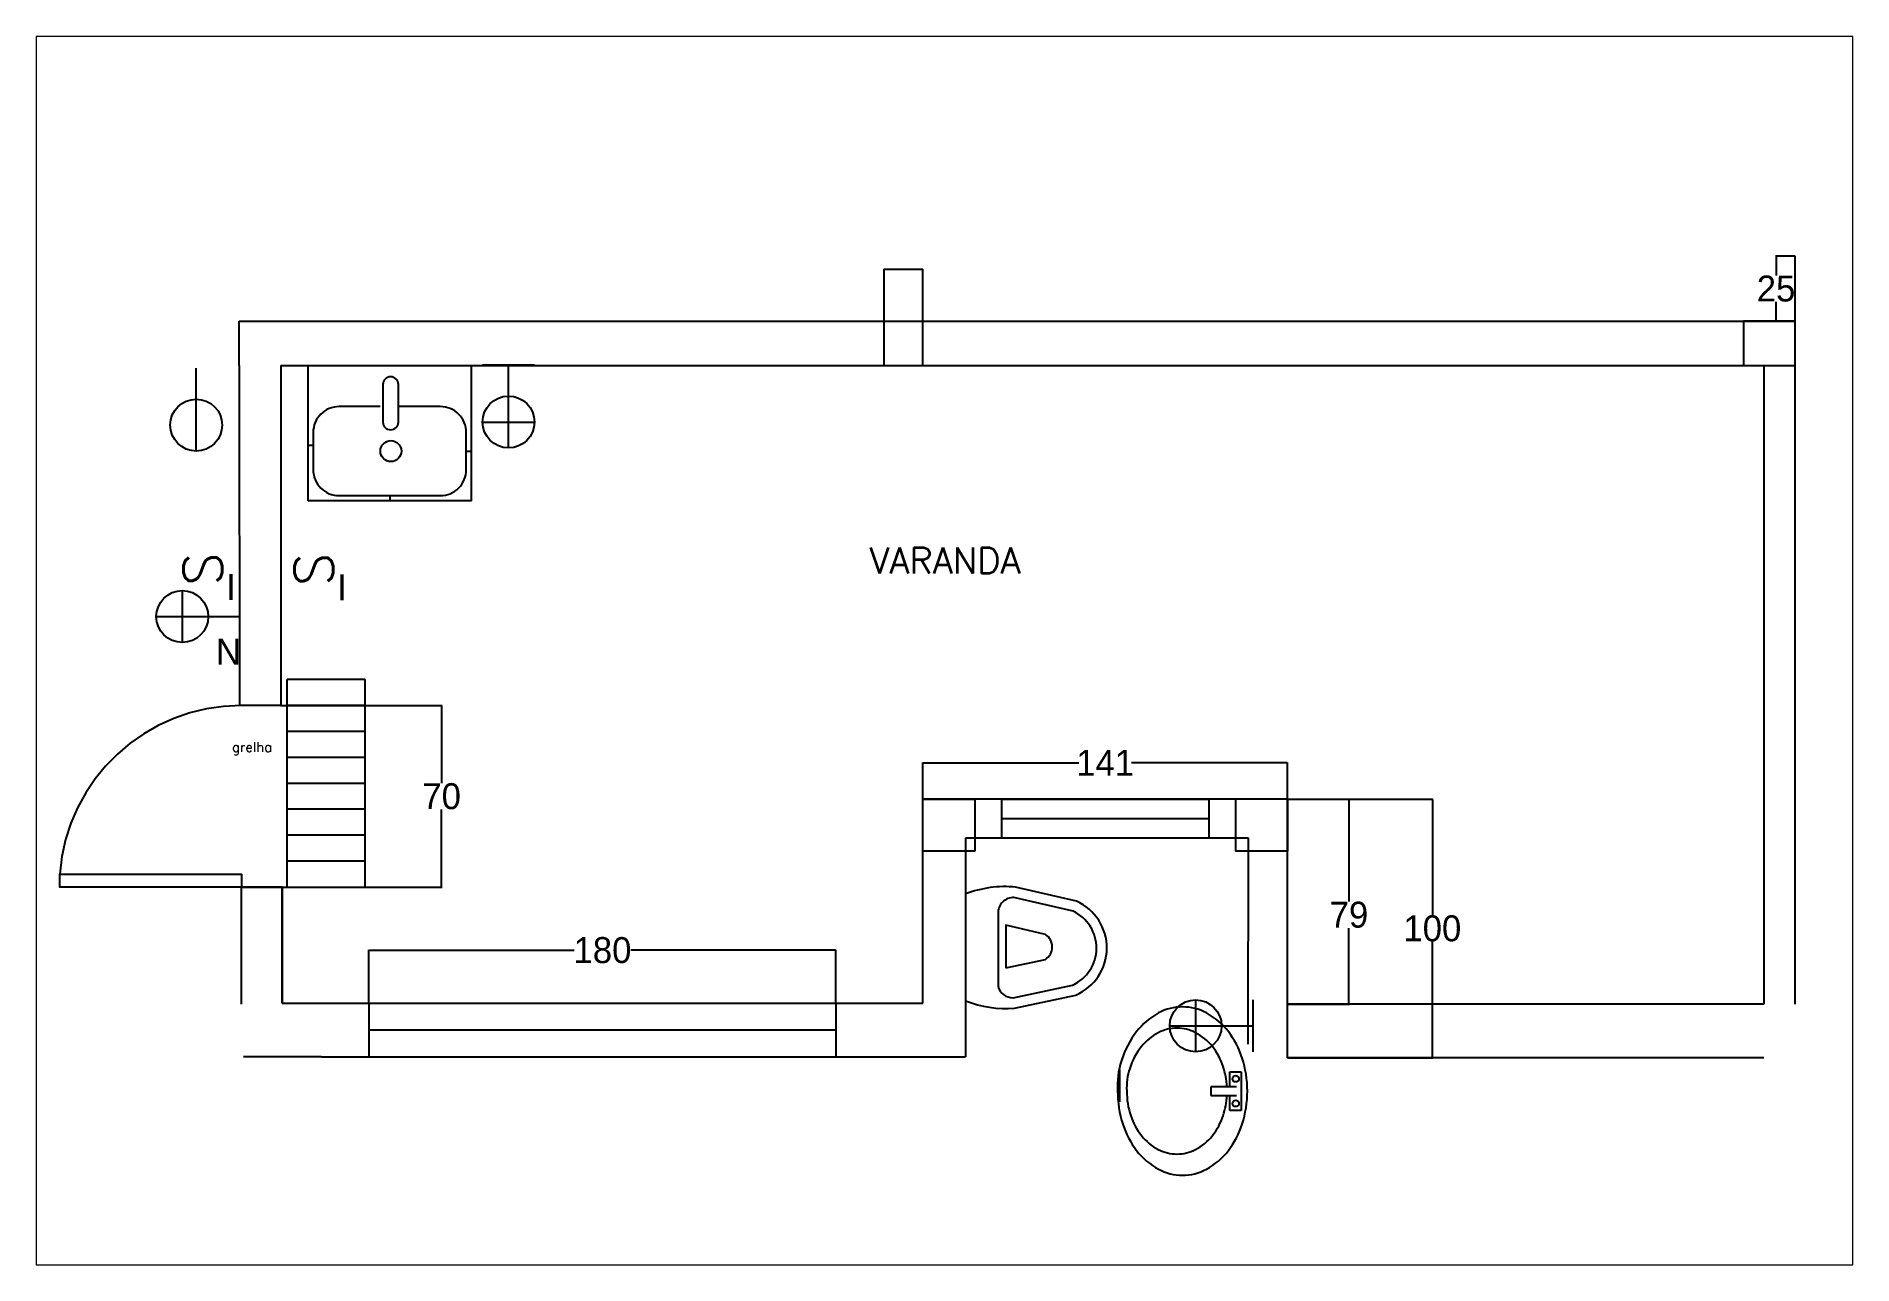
# Paper-space layout 'Layout2' of a CAD drawing. Header units: inches. Extents: x 0 to 11.1, y 0.1 to 7.6.
# The model-space entities are those that its viewports show. They can reach past a viewport. Long polylines and large blocks are cut down to what shows.
import ezdxf
from ezdxf.enums import TextEntityAlignment as Align

# ---------------------------------------------------------------- set-up
doc = ezdxf.new("R2010")
doc.units = ezdxf.units.IN
doc.header["$MEASUREMENT"] = 0
doc.linetypes.add('DASHED2', pattern=[0.375, 0.25, -0.125])
for name, color, linetype in [('2-MATERIAIS', 230, 'Continuous'), ('AMPLIACAO', 1, 'Continuous'), ('COTACAO', 230, 'Continuous'), ('COTAS-TEXTOS', 1, 'Continuous'), ('ELET-PONTOS', 5, 'Continuous'), ('ELETRICA-COMAND', 230, 'Continuous'), ('FEATURES', 1, 'Continuous'), ('PORTAS', 1, 'Continuous')]:
    doc.layers.add(name, color=color, linetype=linetype)
doc.styles.add('ROMANS', font='romans')
doc.dimstyles.new('Copy of Standard', dxfattribs={"dimtxt": 10.0005, "dimasz": 0.18, "dimexe": 0.18, "dimexo": 0.0625, "dimgap": 0.09, "dimtad": 0, "dimtih": 1, "dimtoh": 1, "dimdec": 0, "dimzin": 0, "dimdsep": 46, "dimtxsty": 'Standard', "dimcen": 0.09, "dimadec": 0, "dimazin": 0, "dimtfac": 1, "dimtdec": 0, "dimtofl": 0, "dimtmove": 0, "dimatfit": 3, "dimfxl": 1, "dimtolj": 1, "dimtzin": 0, "dimarcsym": 0})

# ---------------------------------------------------------------- blocks, each defined once
blk = doc.blocks.new('PET-LAV')
for p, q in [((-2.75, 7.26), (-2.75, 8.85)), ((-2.75, 8.85), (2.68, 8.85)), ((-0.65, 8.21), (-0.65, 4.56)), ((0.58, 4.56), (0.58, 8.21)), ((2.68, 8.85), (2.68, 7.26)), ((-0.65, 7.26), (-2.75, 7.26)), ((2.68, 7.26), (0.58, 7.26)), ((-0.65, 4.56), (0.58, 4.56))]:
    blk.add_line(p, q)
blk.add_lwpolyline([(-11.9, 0.58, 0.123897), (-11.06, -2.79, 0.105642), (-8.43, -5.89, 0.087132), (-4.33, -8.04, 0.093483), (-0.04, -8.57, 0.077421), (4.63, -7.84, 0.087132), (8.36, -5.89, 0.105642), (10.98, -2.79, 0.123897), (11.83, 0.58, 0.123897), (10.98, 3.95, 0.105642), (8.36, 7.05, 0.087132), (4.63, 9, 0.077421), (-0.04, 9.73, 0.077421), (-4.7, 9, 0.087132), (-8.43, 7.05, 0.105642), (-11.06, 3.95, 0.123897)], format="xyb", close=True)
for points in [[(-0.65, 6.86, 0.065957), (-3.52, 6.32, 0.088789), (-6.31, 4.81, 0.105013), (-8.27, 2.42, 0.120301), (-8.91, -0.2, 0.120301)], [(-8.91, -0.2, 0.120301), (-8.27, -2.83, 0.105013), (-6.31, -5.21, 0.088789), (-3.24, -6.87, 0.096303), (-0.04, -7.28, 0.079957), (3.45, -6.72, 0.088789), (6.24, -5.21, 0.105013), (8.2, -2.83, 0.120301), (8.84, -0.2, 0.120301), (8.2, 2.42, 0.105013), (6.24, 4.81, 0.088789), (3.45, 6.32, 0.065957), (0.58, 6.86, 0.079957)]]:
    blk.add_lwpolyline(points, format="xyb")
for centre in [(-1.78, 8.09), (1.7, 8.09)]:
    blk.add_circle(centre, 0.457)
blk = doc.blocks.new('PIA1')
at = {"layer": 'FEATURES', "xscale": 0.0273264, "yscale": 0.0273264, "zscale": 0.0273264, "rotation": 90}
blk.add_blockref('PET-LAV', (0.2659, 0.001), dxfattribs=at)
blk = doc.blocks.new('T7')
at = {"layer": 'ELET-PONTOS'}
for p, q in [((0, 0), (0, -32)), ((10, -10), (-10, -10)), ((10, -32), (-10, -32))]:
    blk.add_line(p, q, dxfattribs=at)
blk.add_circle((0, -10), 10, dxfattribs=at)
blk = doc.blocks.new('T4')
at = {"layer": 'ELET-PONTOS'}
blk.add_line((0, 0), (0, -32), dxfattribs=at)
blk.add_circle((0, -10), 10, dxfattribs=at)
blk = doc.blocks.new('S1')
at = {"layer": 'ELET-PONTOS', "style": 'ROMANS'}
blk.add_text('S', height=15, dxfattribs=at).set_placement((0, -20), align=Align.MIDDLE)
blk = doc.blocks.new('*D191')
at = {"layer": 'COTACAO', "color": 0, "lineweight": -2}
for p, q in [((1234.05, -335.81), (1257.87, -335.81)), ((1257.69, -335.99), (1257.69, -375.3)), ((1257.69, -414.61), (1257.69, -385.48)), ((1234.05, -414.79), (1257.87, -414.79))]:
    blk.add_line(p, q, dxfattribs=at)
at = {"layer": 'COTACAO', "color": 0}
for points in [[(1257.66, -335.99), (1257.72, -335.99), (1257.69, -335.81)], [(1257.66, -414.61), (1257.72, -414.61), (1257.69, -414.79)]]:
    blk.add_solid(points, dxfattribs=at)
at = {"layer": 'Defpoints', "color": 0}
for p in [(1233.99, -335.81), (1233.99, -414.79), (1257.69, -414.79)]:
    blk.add_point(p, dxfattribs=at)
at = {"layer": 'COTACAO', "color": 0, "insert": (1257.69, -380.39), "char_height": 10.001, "attachment_point": 5}
blk.add_mtext('\\A1;79', dxfattribs=at)
blk = doc.blocks.new('*D192')
at = {"layer": 'COTACAO', "color": 0, "lineweight": -2}
for p, q in [((1093.43, -335.75), (1093.43, -321.62)), ((1093.61, -321.8), (1153.62, -321.8)), ((1233.81, -321.8), (1173.8, -321.8)), ((1233.99, -335.75), (1233.99, -321.62))]:
    blk.add_line(p, q, dxfattribs=at)
at = {"layer": 'COTACAO', "color": 0}
for points in [[(1093.61, -321.77), (1093.61, -321.83), (1093.43, -321.8)], [(1233.81, -321.77), (1233.81, -321.83), (1233.99, -321.8)]]:
    blk.add_solid(points, dxfattribs=at)
at = {"layer": 'Defpoints', "color": 0}
for p in [(1233.99, -321.8), (1093.43, -335.81), (1233.99, -335.81)]:
    blk.add_point(p, dxfattribs=at)
at = {"layer": 'COTACAO', "color": 0, "insert": (1163.71, -321.8), "char_height": 10.001, "attachment_point": 5}
blk.add_mtext('\\A1;141', dxfattribs=at)
blk = doc.blocks.new('*D193')
at = {"layer": 'COTACAO', "color": 0, "lineweight": -2}
for p, q in [((879.92, -414.32), (879.92, -393.86)), ((880.1, -394.04), (959, -394.04)), ((1059.74, -394.04), (980.84, -394.04)), ((1059.92, -414.32), (1059.92, -393.86))]:
    blk.add_line(p, q, dxfattribs=at)
at = {"layer": 'COTACAO', "color": 0}
for points in [[(880.1, -394.01), (880.1, -394.07), (879.92, -394.04)], [(1059.74, -394.01), (1059.74, -394.07), (1059.92, -394.04)]]:
    blk.add_solid(points, dxfattribs=at)
at = {"layer": 'Defpoints', "color": 0}
for p in [(1059.92, -394.04), (879.92, -414.38), (1059.92, -414.38)]:
    blk.add_point(p, dxfattribs=at)
at = {"layer": 'COTACAO', "color": 0, "insert": (969.92, -394.04), "char_height": 10.001, "attachment_point": 5}
blk.add_mtext('\\A1;180', dxfattribs=at)
blk = doc.blocks.new('*D194')
at = {"layer": 'COTACAO', "color": 0, "lineweight": -2}
for p, q in [((845.94, -299.72), (908.11, -299.72)), ((907.93, -299.9), (907.93, -329.63)), ((907.93, -369.54), (907.93, -339.81)), ((846.47, -369.72), (908.11, -369.72))]:
    blk.add_line(p, q, dxfattribs=at)
at = {"layer": 'COTACAO', "color": 0}
for points in [[(907.9, -299.9), (907.96, -299.9), (907.93, -299.72)], [(907.9, -369.54), (907.96, -369.54), (907.93, -369.72)]]:
    blk.add_solid(points, dxfattribs=at)
at = {"layer": 'Defpoints', "color": 0}
for p in [(845.87, -299.72), (846.41, -369.72), (907.93, -369.72)]:
    blk.add_point(p, dxfattribs=at)
at = {"layer": 'COTACAO', "color": 0, "insert": (907.93, -334.72), "char_height": 10.001, "attachment_point": 5}
blk.add_mtext('\\A1;70', dxfattribs=at)
blk = doc.blocks.new('*D197')
at = {"layer": 'COTACAO', "color": 0, "lineweight": -2}
for p, q in [((1429.7, -126.59), (1422.15, -126.59)), ((1422.33, -126.77), (1422.33, -134)), ((1422.33, -151.41), (1422.33, -144.18)), ((1429.7, -151.59), (1422.15, -151.59))]:
    blk.add_line(p, q, dxfattribs=at)
at = {"layer": 'COTACAO', "color": 0}
for points in [[(1422.3, -126.77), (1422.36, -126.77), (1422.33, -126.59)], [(1422.3, -151.41), (1422.36, -151.41), (1422.33, -151.59)]]:
    blk.add_solid(points, dxfattribs=at)
at = {"layer": 'Defpoints', "color": 0}
for p in [(1422.33, -126.59), (1429.76, -126.59), (1429.76, -151.59)]:
    blk.add_point(p, dxfattribs=at)
at = {"layer": 'COTACAO', "color": 0, "insert": (1422.33, -139.09), "char_height": 10.001, "attachment_point": 5}
blk.add_mtext('\\A1;25', dxfattribs=at)
blk = doc.blocks.new('*D198')
at = {"layer": 'Defpoints', "color": 0}
for p in [(1234.05, -335.81), (1233.99, -435.49), (1289.84, -435.49)]:
    blk.add_point(p, dxfattribs=at)
at = {"layer": 'PORTAS', "color": 0, "lineweight": -2}
for p, q in [((1234.11, -335.81), (1290.02, -335.81)), ((1289.84, -335.99), (1289.84, -380.56)), ((1289.84, -435.31), (1289.84, -390.74)), ((1234.05, -435.49), (1290.02, -435.49))]:
    blk.add_line(p, q, dxfattribs=at)
at = {"layer": 'PORTAS', "color": 0}
for points in [[(1289.81, -335.99), (1289.87, -335.99), (1289.84, -335.81)], [(1289.81, -435.31), (1289.87, -435.31), (1289.84, -435.49)]]:
    blk.add_solid(points, dxfattribs=at)
at = {"layer": 'PORTAS', "color": 0, "insert": (1289.84, -385.65), "char_height": 10.001, "attachment_point": 5}
blk.add_mtext('\\A1;100', dxfattribs=at)

msp = doc.modelspace()

# ---------------------------------------------------------------- linework, layer by layer
for p, q in [((1429.76, -151.59), (1429.76, -126.59)), ((829.87, -168.64), (829.87, -151.59)), ((829.87, -151.59), (846.37, -151.59)), ((846.37, -151.59), (1429.76, -151.59)), ((1429.76, -414.78), (1429.76, -151.59)), ((829.87, -168.64), (829.96, -299.73)), ((845.87, -168.64), (1417.67, -168.64)), ((845.87, -168.64), (845.87, -299.72)), ((1417.67, -168.64), (1417.67, -414.78)), ((848.41, -369.72), (848.41, -289.72)), ((878.41, -289.72), (848.41, -289.72)), ((878.41, -369.72), (878.41, -289.72)), ((845.87, -299.72), (829.96, -299.73)), ((878.41, -299.72), (848.41, -299.72)), ((878.41, -309.72), (848.41, -309.72)), ((878.41, -319.72), (848.41, -319.72)), ((878.41, -329.72), (848.41, -329.72)), ((1093.43, -414.38), (1093.43, -335.81)), ((1233.99, -335.81), (1093.43, -335.81)), ((1123.71, -335.81), (1203.71, -335.81)), ((1123.71, -335.81), (1123.71, -350.81)), ((1203.71, -335.81), (1203.71, -350.81)), ((1233.99, -435.49), (1233.99, -335.81)), ((878.41, -339.72), (848.41, -339.72)), ((878.41, -349.72), (848.41, -349.72)), ((1123.71, -343.31), (1203.71, -343.31)), ((1218.99, -350.81), (1109.86, -350.81)), ((1109.86, -350.81), (1109.86, -435.04)), ((1218.88, -430.24), (1218.99, -350.81)), ((878.41, -359.72), (848.41, -359.72)), ((878.41, -369.72), (878.41, -359.72)), ((830.71, -414.81), (830.71, -369.72)), ((830.71, -369.72), (846.41, -369.72)), ((846.41, -369.72), (830.71, -369.72)), ((846.41, -369.72), (846.41, -414.38)), ((846.41, -414.38), (846.41, -369.72)), ((848.41, -369.72), (878.41, -369.72)), ((1429.76, -414.78), (1429.76, -389.78)), ((1429.76, -414.78), (1429.76, -389.78)), ((846.41, -414.38), (846.41, -414.38)), ((846.41, -414.38), (1093.43, -414.38)), ((879.92, -414.38), (1059.92, -414.38)), ((879.92, -414.38), (879.92, -435.04)), ((1059.92, -414.38), (1059.92, -435.04)), ((1417.67, -414.78), (1233.99, -414.79)), ((879.92, -424.71), (1059.92, -424.71)), ((861.66, -435.04), (831.48, -435.04)), ((861.66, -435.04), (1109.86, -435.04)), ((1417.67, -435.49), (1233.99, -435.49))]:
    msp.add_line(p, q)
at = {"layer": '2-MATERIAIS', "linetype": 'Continuous'}
msp.add_line((1169.41, -452.45), (1169.41, -439.95), dxfattribs=at)
at = {"layer": 'AMPLIACAO'}
for p, q in [((856.41, -220.84), (856.41, -168.64)), ((919.41, -220.84), (919.41, -168.64)), ((858.41, -199.5), (856.41, -199.5)), ((917.41, -201.67), (919.41, -201.67)), ((919.41, -220.84), (856.41, -220.84)), ((887.91, -218.84), (887.91, -220.84)), ((1109.86, -372.35), (1109.86, -413.5))]:
    msp.add_line(p, q, dxfattribs=at)
for points in [[(891.25, -190.51), (891.25, -175.99, 0.979441), (885.25, -175.99), (885.25, -190.51, 0.979441)], [(1122.43, -408.01, 0.3355), (1128.2, -412.36), (1151.12, -407.46, 0.640451), (1151.37, -378.96), (1128.54, -373.67, 0.426933), (1122.43, -379.81)], [(1125.37, -400.81), (1140.67, -397.54, 0.544856), (1140.75, -387.99), (1125.37, -384.42)]]:
    msp.add_lwpolyline(points, format="xyb", close=True, dxfattribs=at)
for points in [[(884.25, -184.51), (868.41, -184.51, 0.414214), (858.41, -194.51), (858.41, -208.84, 0.414214), (868.41, -218.84), (907.41, -218.84, 0.414214), (917.41, -208.84), (917.41, -194.51, 0.414214), (907.41, -184.51), (892.25, -184.51), (891.25, -184.51)], [(1109.86, -413.5, 0.114353), (1128.78, -416.33), (1152.35, -411.28, 0.65669), (1152.66, -375.16), (1129.18, -369.71, 0.116618), (1109.86, -372.35, 0.116618)]]:
    msp.add_lwpolyline(points, format="xyb", dxfattribs=at)
msp.add_lwpolyline([(895.25, -184.51), (894.25, -184.51)], dxfattribs=at)
msp.add_circle((888.36, -201.67), 4.04, dxfattribs=at)
at = {"layer": 'PORTAS'}
for p, q in [((1078.43, -131.59), (1078.43, -168.64)), ((1078.43, -131.59), (1093.43, -131.59)), ((1093.43, -151.59), (1093.43, -131.59)), ((1093.43, -168.64), (1093.43, -151.59)), ((1429.76, -151.59), (1409.76, -151.59)), ((1409.76, -151.59), (1409.76, -168.64)), ((1409.76, -168.64), (1429.76, -168.64)), ((1093.43, -335.81), (1113.43, -335.81)), ((1113.43, -335.81), (1113.43, -355.81)), ((1233.99, -335.81), (1213.99, -335.81)), ((1213.99, -335.81), (1213.99, -355.81)), ((1233.99, -335.81), (1233.99, -355.81)), ((1113.43, -355.81), (1093.43, -355.81)), ((1233.99, -355.81), (1213.99, -355.81))]:
    msp.add_line(p, q, dxfattribs=at)
msp.add_lwpolyline([(830.71, -369.72), (760.71, -369.72), (760.71, -364.72), (830.71, -364.72)], close=True, dxfattribs=at)
at = {"layer": 'PORTAS', "linetype": 'DASHED2', "ltscale": 0.5}
msp.add_arc((830.6, -369.8), 70.08, 89.91505, 175.84275, dxfattribs=at)

# ---------------------------------------------------------------- block references
at = {"layer": '2-MATERIAIS'}
for name, p, rotation in [('T4', (813.32, -201.65), 180), ('T7', (933.72, -200.46), 180), ('T7', (797.94, -265.44), 90), ('T7', (1188.58, -423.18), 90)]:
    msp.add_blockref(name, p, dxfattribs=dict(at, rotation=rotation))
at = {"layer": 'ELETRICA-COMAND', "rotation": 90}
for p in [(795.85, -247.2), (838.66, -247.27)]:
    msp.add_blockref('S1', p, dxfattribs=at)
at = {"layer": 'PORTAS', "xscale": 100, "yscale": 100, "zscale": 100, "rotation": 180}
msp.add_blockref('PIA1', (1218.52, -448.3), dxfattribs=at)

# ---------------------------------------------------------------- texts
at = {"layer": '2-MATERIAIS'}
msp.add_text('N', height=10, dxfattribs=at).set_placement((825.75, -278.98), align=Align.MIDDLE)
at = {"layer": 'COTAS-TEXTOS', "color": 0, "style": 'ROMANS'}
for s, height, p in [('VARANDA', 10, (1072.81, -248.81)), ('grelha', 3.75, (827.13, -317.59))]:
    msp.add_text(s, height=height, dxfattribs=at).set_placement(p)
at = {"layer": 'ELETRICA-COMAND'}
for p in [(826.7, -254.09), (869.51, -254.15)]:
    msp.add_text('I', height=10, rotation=180, dxfattribs=at).set_placement(p, align=Align.MIDDLE)

# ---------------------------------------------------------------- dimensions: what is measured, and where the dimension line sits
at = {"layer": 'COTACAO'}
for base, p1, p2, picture, middle in [((1422.33, -126.59), (1429.76, -151.59), (1429.76, -126.59), '*D197', (1422.33, -139.09)), ((907.93, -369.72), (845.87, -299.72), (846.41, -369.72), '*D194', (907.93, -334.72))]:
    dim = msp.add_linear_dim(base=base, p1=p1, p2=p2, angle=90, dimstyle='Copy of Standard', dxfattribs=at)
    dim.commit()
    dim.dimension.update_dxf_attribs({"geometry": picture, "text_midpoint": middle})
for base, p1, p2, picture, middle in [((1233.99, -321.8), (1093.43, -335.81), (1233.99, -335.81), '*D192', (1163.71, -321.8)), ((1059.92, -394.04), (879.92, -414.38), (1059.92, -414.38), '*D193', (969.92, -394.04))]:
    dim = msp.add_linear_dim(base=base, p1=p1, p2=p2, dimstyle='Copy of Standard', dxfattribs=at)
    dim.commit()
    dim.dimension.update_dxf_attribs({"geometry": picture, "text_midpoint": middle})
dim = msp.add_linear_dim(base=(1257.69, -414.79), p1=(1233.99, -335.81), p2=(1233.99, -414.79), angle=90, dimstyle='Copy of Standard', dxfattribs=at)
dim.commit()
dim.dimension.update_dxf_attribs({"geometry": '*D191', "text_midpoint": (1257.69, -380.39), "dimtype": 160})
at = {"layer": 'PORTAS'}
dim = msp.add_linear_dim(base=(1289.84, -435.49), p1=(1234.05, -335.81), p2=(1233.99, -435.49), angle=90, dimstyle='Copy of Standard', dxfattribs=at)
dim.commit()
dim.dimension.update_dxf_attribs({"geometry": '*D198', "text_midpoint": (1289.84, -385.65)})

psp = doc.layouts.new('Layout2')

# ---------------------------------------------------------------- viewports
at = {"layer": '0'}
psp.add_viewport(center=(5.552, 3.855), size=(11.073, 7.4855), view_center_point=(1101.785, -278.528), view_height=473.35682, dxfattribs=at)

doc.saveas('drawing.dxf')
